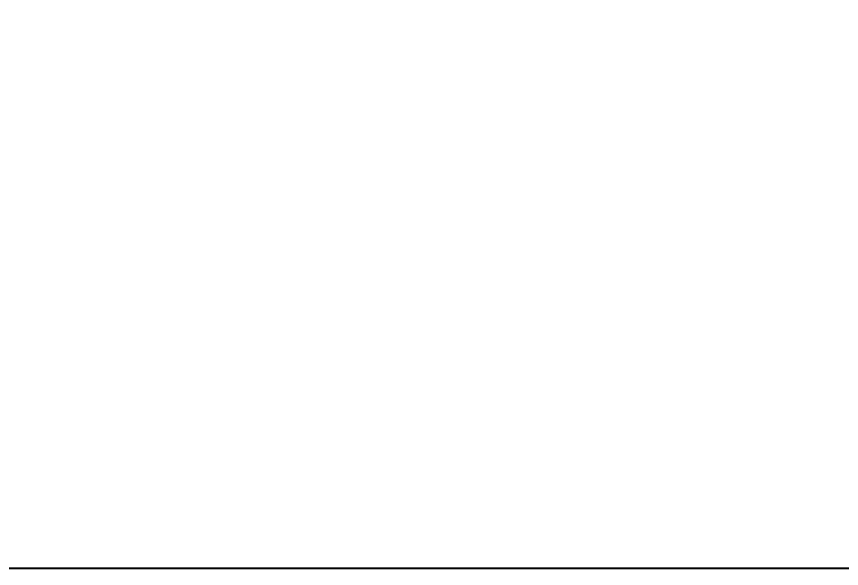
# Model space of a CAD drawing. Header units: millimetres. Extents: x 10 to 584, y 10 to 410.
# Drawn here: x 86.78 to 101.23, y 62.39 to 72.06 of the extents above; entities that cross this region are included whole.
import ezdxf

# ---------------------------------------------------------------- set-up
doc = ezdxf.new("R2010")
doc.units = ezdxf.units.MM
doc.layers.add('2', color=1, linetype='Continuous')
doc.styles.add('SLDTEXTSTYLE0', font='TXT', dxfattribs={"width": 0.7})
doc.dimstyles.new('SLDDIMSTYLE0', dxfattribs={"dimtxt": 3.5, "dimasz": 3.5, "dimexe": 0, "dimexo": 0.0625, "dimgap": 0.875, "dimtad": 1, "dimlfac": 15, "dimrnd": 1e-09, "dimzin": 12, "dimdsep": 46, "dimtxsty": 'SLDTEXTSTYLE0', "dimsah": 1, "dimcen": 0.09, "dimadec": 0, "dimazin": 3, "dimtfac": 1, "dimtofl": 0, "dimtmove": 0, "dimatfit": 3, "dimfxl": 0, "dimfrac": 2, "dimtolj": 1, "dimtzin": 12, "dimarcsym": 0})

# ---------------------------------------------------------------- blocks, each defined once
blk = doc.blocks.new('_D_5')
at = {"layer": '2', "color": 1}
for p, q in [((167.935, 97.06), (43.502, 97.06)), ((44.502, 97.06), (44.502, 62.393)), ((167.502, 62.393), (43.502, 62.393))]:
    blk.add_line(p, q, dxfattribs=at)
for points in [[(44.502, 97.06), (43.963, 93.56), (45.04, 93.56)], [(44.502, 62.393), (45.04, 65.893), (43.963, 65.893)]]:
    blk.add_solid(points, dxfattribs=at)
at = {"layer": '2', "color": 1, "insert": (39.99, 75.359), "char_height": 3.5, "attachment_point": 1, "rotation": 90, "style": 'SLDTEXTSTYLE0'}
blk.add_mtext('520', dxfattribs=at)

msp = doc.modelspace()

# ---------------------------------------------------------------- dimensions: what is measured, and where the dimension line sits
at = {"layer": '2', "color": 1}
dim = msp.add_linear_dim(base=(44.50183, 62.39332), p1=(168.93516, 97.05998), p2=(168.50183, 62.39332), angle=90, dimstyle='SLDDIMSTYLE0', dxfattribs=at)
dim.commit()
dim.dimension.update_dxf_attribs({"geometry": '_D_5', "text_midpoint": (44.50183, 79.72665), "dimtype": 160})

doc.saveas('drawing.dxf')
